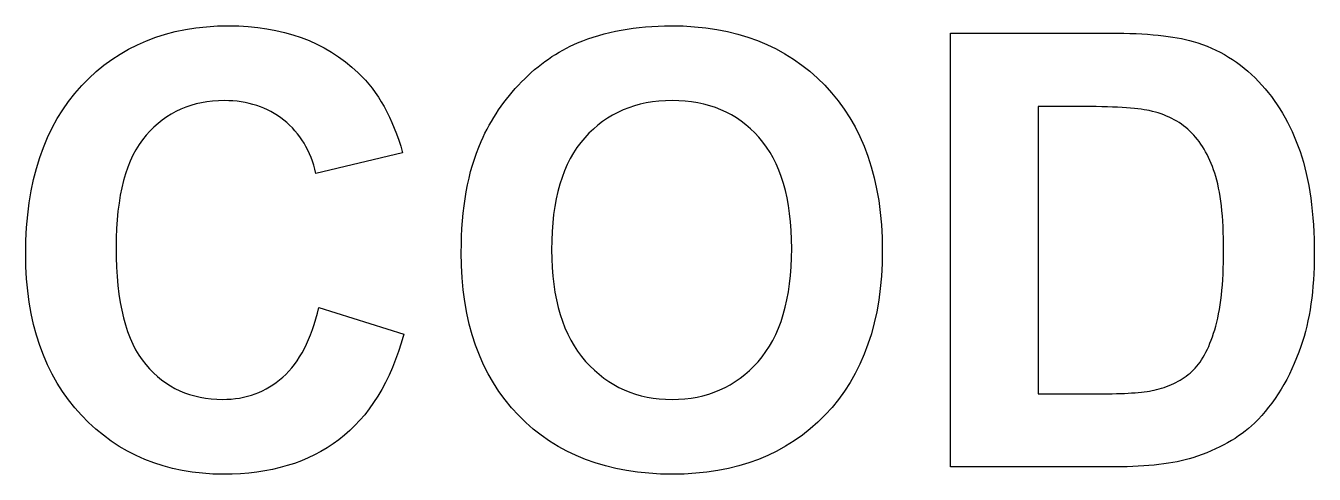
# Model space of a CAD drawing. Header units: millimetres. Extents: x -19.7 to 19.7, y -4.8 to 5.6.
# Drawn here: x -19.75 to -10.82, y 2.45 to 5.55 of the extents above; entities that cross this region are included whole.
import ezdxf

# ---------------------------------------------------------------- set-up
doc = ezdxf.new("R2010")
doc.units = ezdxf.units.MM
doc.layers.add('LASER_MARK', color=1, linetype='CONTINUOUS')

msp = doc.modelspace()

# ---------------------------------------------------------------- linework, layer by layer
at = {"layer": 'LASER_MARK'}
for points in [[(-17.71875, 3.602148), (-17.130176, 3.415527), (-17.147796, 3.354993), (-17.166817, 3.296438), (-17.187241, 3.239861), (-17.209067, 3.185263), (-17.232294, 3.132644), (-17.256924, 3.082003), (-17.282955, 3.033341), (-17.310388, 2.986658), (-17.339223, 2.941953), (-17.36946, 2.899227), (-17.401099, 2.85848), (-17.43414, 2.819711), (-17.468583, 2.782921), (-17.504427, 2.74811), (-17.541674, 2.715278), (-17.580322, 2.684424), (-17.620333, 2.655493), (-17.661665, 2.628428), (-17.704318, 2.60323), (-17.748294, 2.579898), (-17.793591, 2.558433), (-17.840211, 2.538834), (-17.888152, 2.521102), (-17.937415, 2.505237), (-17.987999, 2.491238), (-18.039906, 2.479105), (-18.093134, 2.468839), (-18.147684, 2.46044), (-18.203555, 2.453907), (-18.260749, 2.449241), (-18.319264, 2.446441), (-18.379102, 2.445508), (-18.453122, 2.447106), (-18.525476, 2.4519), (-18.596164, 2.459891), (-18.665186, 2.471078), (-18.732541, 2.485462), (-18.79823, 2.503042), (-18.862253, 2.523818), (-18.924609, 2.547791), (-18.9853, 2.574959), (-19.044324, 2.605325), (-19.101682, 2.638886), (-19.157373, 2.675644), (-19.211398, 2.715598), (-19.263757, 2.758749), (-19.31445, 2.805095), (-19.363477, 2.854639), (-19.410164, 2.906954), (-19.453839, 2.961616), (-19.494502, 3.018625), (-19.532153, 3.077982), (-19.566792, 3.139685), (-19.598419, 3.203736), (-19.627034, 3.270134), (-19.652637, 3.338879), (-19.675227, 3.409972), (-19.694806, 3.483411), (-19.711372, 3.559198), (-19.724927, 3.637332), (-19.735469, 3.717813), (-19.742999, 3.800642), (-19.747517, 3.885817), (-19.749023, 3.97334), (-19.747509, 4.065853), (-19.742967, 4.155747), (-19.735397, 4.243022), (-19.724799, 4.327676), (-19.711172, 4.409712), (-19.694518, 4.489127), (-19.674835, 4.565924), (-19.652124, 4.6401), (-19.626385, 4.711657), (-19.597618, 4.780595), (-19.565823, 4.846913), (-19.531, 4.910611), (-19.493148, 4.97169), (-19.452269, 5.030149), (-19.408361, 5.085989), (-19.361426, 5.139209), (-19.312023, 5.189497), (-19.260713, 5.236541), (-19.207497, 5.28034), (-19.152374, 5.320895), (-19.095345, 5.358206), (-19.036409, 5.392272), (-18.975566, 5.423094), (-18.912817, 5.450671), (-18.848162, 5.475004), (-18.781599, 5.496093), (-18.713131, 5.513937), (-18.642755, 5.528537), (-18.570473, 5.539892), (-18.496284, 5.548003), (-18.420189, 5.55287), (-18.342188, 5.554492), (-18.274039, 5.553218), (-18.207509, 5.549397), (-18.142597, 5.543029), (-18.079303, 5.534113), (-18.017627, 5.522649), (-17.95757, 5.508638), (-17.899131, 5.49208), (-17.84231, 5.472974), (-17.787107, 5.45132), (-17.733522, 5.427119), (-17.681556, 5.400371), (-17.631207, 5.371075), (-17.582477, 5.339232), (-17.535365, 5.304842), (-17.489872, 5.267904), (-17.445996, 5.228418), (-17.420762, 5.203664), (-17.396329, 5.177597), (-17.372697, 5.150216), (-17.349866, 5.121521), (-17.327836, 5.091512), (-17.306607, 5.06019), (-17.286179, 5.027554), (-17.266553, 4.993604), (-17.247727, 4.95834), (-17.229703, 4.921762), (-17.212479, 4.883871), (-17.196057, 4.844666), (-17.180436, 4.804147), (-17.165616, 4.762314), (-17.151597, 4.719167), (-17.138379, 4.674707), (-17.739258, 4.531152), (-17.746375, 4.559991), (-17.754398, 4.588062), (-17.763326, 4.615363), (-17.77316, 4.641895), (-17.783898, 4.667657), (-17.795542, 4.692651), (-17.808091, 4.716876), (-17.821545, 4.740332), (-17.835905, 4.763019), (-17.85117, 4.784937), (-17.86734, 4.806085), (-17.884415, 4.826465), (-17.902395, 4.846075), (-17.921281, 4.864917), (-17.941072, 4.88299), (-17.961768, 4.900293), (-17.983201, 4.916683), (-18.005202, 4.932016), (-18.027773, 4.946291), (-18.050912, 4.959509), (-18.074621, 4.97167), (-18.098898, 4.982773), (-18.123743, 4.992818), (-18.149158, 5.001807), (-18.175141, 5.009737), (-18.201693, 5.016611), (-18.228814, 5.022427), (-18.256503, 5.027185), (-18.284762, 5.030886), (-18.313589, 5.03353), (-18.342985, 5.035116), (-18.372949, 5.035645), (-18.414241, 5.034707), (-18.454548, 5.031895), (-18.493869, 5.027209), (-18.532205, 5.020648), (-18.569556, 5.012213), (-18.605921, 5.001903), (-18.641301, 4.989718), (-18.675696, 4.975659), (-18.709105, 4.959726), (-18.741529, 4.941917), (-18.772968, 4.922235), (-18.803421, 4.900677), (-18.832889, 4.877246), (-18.861372, 4.851939), (-18.888869, 4.824759), (-18.915381, 4.795703), (-18.940587, 4.764549), (-18.964167, 4.731071), (-18.986121, 4.695271), (-19.006448, 4.657147), (-19.02515, 4.6167), (-19.042225, 4.57393), (-19.057674, 4.528837), (-19.071497, 4.481421), (-19.083693, 4.431681), (-19.094263, 4.379619), (-19.103208, 4.325233), (-19.110526, 4.268524), (-19.116217, 4.209492), (-19.120283, 4.148137), (-19.122722, 4.084459), (-19.123535, 4.018457), (-19.122734, 3.948474), (-19.120331, 3.881055), (-19.116325, 3.816199), (-19.110718, 3.753906), (-19.103508, 3.694177), (-19.094696, 3.637012), (-19.084282, 3.58241), (-19.072266, 3.530371), (-19.058647, 3.480896), (-19.043427, 3.433984), (-19.026604, 3.389636), (-19.008179, 3.347852), (-18.988152, 3.30863), (-18.966522, 3.271973), (-18.943291, 3.237878), (-18.918457, 3.206348), (-18.892342, 3.177044), (-18.865265, 3.149631), (-18.837227, 3.124108), (-18.808228, 3.100476), (-18.778267, 3.078735), (-18.747345, 3.058884), (-18.715462, 3.040923), (-18.682617, 3.024854), (-18.648811, 3.010674), (-18.614044, 2.998386), (-18.578316, 2.987988), (-18.541626, 2.97948), (-18.503975, 2.972863), (-18.465363, 2.968137), (-18.425789, 2.965301), (-18.385254, 2.964355), (-18.355269, 2.964956), (-18.325813, 2.966759), (-18.296886, 2.969763), (-18.268488, 2.973969), (-18.240618, 2.979376), (-18.213277, 2.985985), (-18.186464, 2.993795), (-18.160181, 3.002808), (-18.134426, 3.013021), (-18.1092, 3.024437), (-18.084502, 3.037054), (-18.060333, 3.050873), (-18.036693, 3.065893), (-18.013582, 3.082115), (-17.990999, 3.099539), (-17.968945, 3.118164), (-17.94754, 3.138079), (-17.926904, 3.159372), (-17.907037, 3.182043), (-17.887939, 3.206091), (-17.869611, 3.231518), (-17.852051, 3.258322), (-17.83526, 3.286504), (-17.819238, 3.316064), (-17.803986, 3.347002), (-17.789502, 3.379318), (-17.775787, 3.413012), (-17.762842, 3.448083), (-17.750665, 3.484533), (-17.739258, 3.52236), (-17.728619, 3.561565)], [(-16.732324, 3.981543), (-16.731787, 4.038388), (-16.730177, 4.09408), (-16.727494, 4.148618), (-16.723737, 4.202002), (-16.718906, 4.254233), (-16.713002, 4.30531), (-16.706025, 4.355234), (-16.697974, 4.404004), (-16.688849, 4.45162), (-16.678651, 4.498083), (-16.66738, 4.543393), (-16.655035, 4.587549), (-16.641617, 4.630551), (-16.627126, 4.6724), (-16.61156, 4.713095), (-16.594922, 4.752637), (-16.581812, 4.781163), (-16.568118, 4.809322), (-16.553838, 4.837111), (-16.538974, 4.864532), (-16.523525, 4.891585), (-16.507491, 4.918269), (-16.490873, 4.944585), (-16.473669, 4.970532), (-16.455881, 4.996111), (-16.437508, 5.021321), (-16.418551, 5.046163), (-16.399008, 5.070636), (-16.378881, 5.094741), (-16.358169, 5.118477), (-16.336872, 5.141845), (-16.31499, 5.164844), (-16.292684, 5.18729), (-16.270113, 5.209), (-16.247278, 5.229972), (-16.224179, 5.250208), (-16.200815, 5.269706), (-16.177187, 5.288467), (-16.153295, 5.306492), (-16.129138, 5.323779), (-16.104717, 5.34033), (-16.080032, 5.356143), (-16.055082, 5.37122), (-16.029868, 5.385559), (-16.004389, 5.399162), (-15.978646, 5.412027), (-15.952639, 5.424155), (-15.926367, 5.435547), (-15.890911, 5.44995), (-15.854782, 5.463425), (-15.81798, 5.47597), (-15.780505, 5.487585), (-15.742358, 5.498272), (-15.703537, 5.508029), (-15.664043, 5.516857), (-15.623877, 5.524756), (-15.583038, 5.531725), (-15.541525, 5.537766), (-15.49934, 5.542876), (-15.456482, 5.547058), (-15.412951, 5.550311), (-15.368747, 5.552634), (-15.32387, 5.554028), (-15.27832, 5.554492), (-15.196301, 5.552882), (-15.116357, 5.548051), (-15.038487, 5.540001), (-14.962692, 5.528729), (-14.888972, 5.514238), (-14.817327, 5.496526), (-14.747757, 5.475593), (-14.680261, 5.45144), (-14.614841, 5.424067), (-14.551495, 5.393474), (-14.490224, 5.35966), (-14.431027, 5.322626), (-14.373906, 5.282371), (-14.318859, 5.238896), (-14.265887, 5.192201), (-14.21499, 5.142285), (-14.166689, 5.089502), (-14.121503, 5.034203), (-14.079434, 4.976388), (-14.040482, 4.916058), (-14.004645, 4.853213), (-13.971925, 4.787852), (-13.94232, 4.719976), (-13.915833, 4.649585), (-13.892461, 4.576678), (-13.872205, 4.501256), (-13.855066, 4.423318), (-13.841043, 4.342865), (-13.830136, 4.259896), (-13.822346, 4.174413), (-13.817671, 4.086413), (-13.816113, 3.995898), (-13.817659, 3.906133), (-13.822298, 3.818842), (-13.830028, 3.734027), (-13.840851, 3.651688), (-13.854766, 3.571823), (-13.871773, 3.494434), (-13.891872, 3.419521), (-13.915063, 3.347083), (-13.941347, 3.27712), (-13.970723, 3.209632), (-14.003191, 3.14462), (-14.038751, 3.082083), (-14.077404, 3.022022), (-14.119148, 2.964436), (-14.163985, 2.909325), (-14.211914, 2.856689), (-14.262431, 2.806898), (-14.31503, 2.760319), (-14.369712, 2.716952), (-14.426477, 2.676797), (-14.485325, 2.639855), (-14.546255, 2.606126), (-14.609269, 2.575608), (-14.674365, 2.548303), (-14.741544, 2.524211), (-14.810806, 2.50333), (-14.882151, 2.485662), (-14.955579, 2.471207), (-15.031089, 2.459963), (-15.108682, 2.451933), (-15.188358, 2.447114), (-15.270117, 2.445508), (-15.352869, 2.447106), (-15.433475, 2.4519), (-15.511933, 2.459891), (-15.588245, 2.471078), (-15.662409, 2.485462), (-15.734427, 2.503042), (-15.804298, 2.523818), (-15.872021, 2.547791), (-15.937598, 2.574959), (-16.001028, 2.605325), (-16.062312, 2.638886), (-16.121448, 2.675644), (-16.178437, 2.715598), (-16.233279, 2.758749), (-16.285975, 2.805095), (-16.336523, 2.854639), (-16.384452, 2.906986), (-16.429289, 2.961744), (-16.471034, 3.018913), (-16.509686, 3.078494), (-16.545247, 3.140486), (-16.577715, 3.20489), (-16.60709, 3.271704), (-16.633374, 3.34093), (-16.656565, 3.412567), (-16.676665, 3.486616), (-16.693672, 3.563075), (-16.707587, 3.641946), (-16.718409, 3.723229), (-16.72614, 3.806922), (-16.730778, 3.893027)], [(-13.344434, 5.503223), (-12.234961, 5.503223), (-12.188746, 5.502998), (-12.143925, 5.502325), (-12.100499, 5.501204), (-12.058466, 5.499634), (-12.017826, 5.497615), (-11.978581, 5.495148), (-11.94073, 5.492232), (-11.904272, 5.488867), (-11.869209, 5.485054), (-11.835539, 5.480792), (-11.803263, 5.476082), (-11.772382, 5.470923), (-11.742894, 5.465315), (-11.714799, 5.459259), (-11.688099, 5.452754), (-11.662793, 5.445801), (-11.630021, 5.435587), (-11.597841, 5.424428), (-11.566254, 5.412323), (-11.53526, 5.399274), (-11.504859, 5.385279), (-11.47505, 5.370338), (-11.445835, 5.354453), (-11.417212, 5.337622), (-11.389182, 5.319846), (-11.361745, 5.301125), (-11.3349, 5.281458), (-11.308649, 5.260846), (-11.28299, 5.239289), (-11.257924, 5.216786), (-11.233451, 5.193338), (-11.20957, 5.168945), (-11.186339, 5.143731), (-11.163812, 5.11782), (-11.141991, 5.091212), (-11.120874, 5.063907), (-11.100462, 5.035905), (-11.080756, 5.007206), (-11.061754, 4.97781), (-11.043457, 4.947717), (-11.025865, 4.916928), (-11.008978, 4.885441), (-10.992796, 4.853257), (-10.977319, 4.820377), (-10.962547, 4.786799), (-10.94848, 4.752525), (-10.935118, 4.717553), (-10.922461, 4.681885), (-10.910541, 4.645343), (-10.89939, 4.607752), (-10.889008, 4.569112), (-10.879395, 4.529422), (-10.870551, 4.488683), (-10.862476, 4.446894), (-10.85517, 4.404056), (-10.848633, 4.360168), (-10.842865, 4.315232), (-10.837866, 4.269245), (-10.833636, 4.222209), (-10.830176, 4.174124), (-10.827484, 4.12499), (-10.825562, 4.074805), (-10.824408, 4.023572), (-10.824023, 3.971289), (-10.824384, 3.925291), (-10.825465, 3.880093), (-10.827268, 3.835697), (-10.829791, 3.792102), (-10.833036, 3.749308), (-10.837001, 3.707315), (-10.841687, 3.666123), (-10.847095, 3.625732), (-10.853223, 3.586143), (-10.860072, 3.547354), (-10.867643, 3.509367), (-10.875934, 3.47218), (-10.884946, 3.435795), (-10.894679, 3.400211), (-10.905133, 3.365427), (-10.916309, 3.331445), (-10.930784, 3.290918), (-10.946013, 3.251369), (-10.961995, 3.212796), (-10.978729, 3.175201), (-10.996217, 3.138584), (-11.014458, 3.102943), (-11.033451, 3.06828), (-11.053198, 3.034595), (-11.073698, 3.001886), (-11.094951, 2.970155), (-11.116957, 2.939402), (-11.139716, 2.909625), (-11.163227, 2.880826), (-11.187492, 2.853004), (-11.21251, 2.82616), (-11.238281, 2.800293), (-11.258453, 2.781331), (-11.279489, 2.762898), (-11.301391, 2.744994), (-11.324158, 2.727618), (-11.34779, 2.710772), (-11.372287, 2.694453), (-11.397649, 2.678664), (-11.423877, 2.663403), (-11.45097, 2.648671), (-11.478928, 2.634468), (-11.507751, 2.620794), (-11.537439, 2.607648), (-11.567992, 2.595031), (-11.599411, 2.582942), (-11.631695, 2.571383), (-11.664844, 2.560352), (-11.690495, 2.552653), (-11.717203, 2.545451), (-11.744968, 2.538746), (-11.773792, 2.532538), (-11.803672, 2.526826), (-11.83461, 2.521611), (-11.866605, 2.516893), (-11.899658, 2.512671), (-11.933768, 2.508946), (-11.968936, 2.505717), (-12.005161, 2.502986), (-12.042444, 2.500751), (-12.080784, 2.499012), (-12.120181, 2.497771), (-12.160636, 2.497026), (-12.202148, 2.496777), (-13.344434, 2.496777)], [(-16.106836, 4.002051), (-16.105915, 3.939186), (-16.103151, 3.878251), (-16.098545, 3.819247), (-16.092096, 3.762173), (-16.083805, 3.707031), (-16.073671, 3.653819), (-16.061695, 3.602537), (-16.047876, 3.553186), (-16.032215, 3.505766), (-16.014711, 3.460276), (-15.995365, 3.416717), (-15.974176, 3.375089), (-15.951145, 3.335391), (-15.926271, 3.297623), (-15.899555, 3.261787), (-15.870996, 3.227881), (-15.841019, 3.19597), (-15.810049, 3.166117), (-15.778086, 3.138323), (-15.745129, 3.112589), (-15.711179, 3.088912), (-15.676236, 3.067295), (-15.640299, 3.047737), (-15.603369, 3.030237), (-15.565446, 3.014796), (-15.526529, 3.001414), (-15.486619, 2.99009), (-15.445715, 2.980826), (-15.403819, 2.97362), (-15.360928, 2.968473), (-15.317045, 2.965385), (-15.272168, 2.964355), (-15.227303, 2.965377), (-15.183456, 2.968441), (-15.140626, 2.973548), (-15.098813, 2.980698), (-15.058018, 2.98989), (-15.01824, 3.001125), (-14.979479, 3.014403), (-14.941736, 3.029724), (-14.90501, 3.047088), (-14.869302, 3.066494), (-14.834611, 3.087943), (-14.800937, 3.111435), (-14.768281, 3.13697), (-14.736642, 3.164547), (-14.70602, 3.194167), (-14.676416, 3.22583), (-14.64823, 3.259536), (-14.621862, 3.295284), (-14.597313, 3.333076), (-14.574582, 3.37291), (-14.55367, 3.414786), (-14.534576, 3.458706), (-14.5173, 3.504668), (-14.501843, 3.552673), (-14.488205, 3.602721), (-14.476385, 3.654812), (-14.466383, 3.708945), (-14.4582, 3.765121), (-14.451835, 3.82334), (-14.447289, 3.883602), (-14.444562, 3.945907), (-14.443652, 4.010254), (-14.444538, 4.073828), (-14.447193, 4.135352), (-14.451619, 4.194824), (-14.457816, 4.252246), (-14.465782, 4.307617), (-14.47552, 4.360938), (-14.487027, 4.412207), (-14.500305, 4.461426), (-14.515354, 4.508594), (-14.532172, 4.553711), (-14.550762, 4.596777), (-14.571121, 4.637793), (-14.593251, 4.676758), (-14.617152, 4.713672), (-14.642822, 4.748535), (-14.670264, 4.781348), (-14.699171, 4.812141), (-14.72924, 4.840948), (-14.76047, 4.867769), (-14.792862, 4.892603), (-14.826415, 4.91545), (-14.861131, 4.93631), (-14.897007, 4.955183), (-14.934045, 4.97207), (-14.972245, 4.986971), (-15.011607, 4.999884), (-15.05213, 5.010811), (-15.093814, 5.019751), (-15.13666, 5.026704), (-15.180668, 5.031671), (-15.225837, 5.034651), (-15.272168, 5.035645), (-15.318511, 5.034639), (-15.363716, 5.031623), (-15.407784, 5.026596), (-15.450714, 5.019559), (-15.492507, 5.01051), (-15.533162, 4.999451), (-15.57268, 4.986382), (-15.61106, 4.971301), (-15.648302, 4.95421), (-15.684407, 4.935108), (-15.719374, 4.913996), (-15.753204, 4.890872), (-15.785897, 4.865738), (-15.817451, 4.838593), (-15.847869, 4.809438), (-15.877148, 4.778271), (-15.904962, 4.745078), (-15.930981, 4.709843), (-15.955206, 4.672564), (-15.977637, 4.633243), (-15.998273, 4.591879), (-16.017114, 4.548472), (-16.034161, 4.503022), (-16.049414, 4.45553), (-16.062872, 4.405995), (-16.074536, 4.354417), (-16.084406, 4.300796), (-16.09248, 4.245132), (-16.098761, 4.187426), (-16.103247, 4.127677), (-16.105939, 4.065885)], [(-12.737402, 4.994629), (-12.737402, 3.00332), (-12.28418, 3.00332), (-12.252945, 3.003432), (-12.222816, 3.003769), (-12.193793, 3.00433), (-12.165875, 3.005115), (-12.139063, 3.006124), (-12.113356, 3.007358), (-12.088755, 3.008816), (-12.065259, 3.010498), (-12.042868, 3.012405), (-12.021584, 3.014536), (-12.001404, 3.016891), (-11.98233, 3.01947), (-11.964362, 3.022274), (-11.947499, 3.025302), (-11.931742, 3.028555), (-11.91709, 3.032031), (-11.898829, 3.036846), (-11.880961, 3.042061), (-11.863485, 3.047676), (-11.846402, 3.053693), (-11.829711, 3.060109), (-11.813413, 3.066927), (-11.797508, 3.074144), (-11.781995, 3.081763), (-11.766874, 3.089782), (-11.752146, 3.098201), (-11.737811, 3.107021), (-11.723868, 3.116241), (-11.710317, 3.125863), (-11.69716, 3.135884), (-11.684394, 3.146306), (-11.672021, 3.157129), (-11.659985, 3.168596), (-11.648229, 3.180953), (-11.636754, 3.194199), (-11.625558, 3.208334), (-11.614644, 3.223359), (-11.604009, 3.239272), (-11.593655, 3.256075), (-11.583582, 3.273767), (-11.573788, 3.292348), (-11.564275, 3.311819), (-11.555043, 3.332178), (-11.546091, 3.353427), (-11.537419, 3.375565), (-11.529028, 3.398592), (-11.520917, 3.422509), (-11.513086, 3.447314), (-11.505636, 3.473137), (-11.498666, 3.500106), (-11.492178, 3.52822), (-11.486169, 3.55748), (-11.480642, 3.587885), (-11.475595, 3.619436), (-11.471029, 3.652132), (-11.466943, 3.685974), (-11.463338, 3.720962), (-11.460214, 3.757095), (-11.457571, 3.794373), (-11.455408, 3.832797), (-11.453725, 3.872367), (-11.452524, 3.913082), (-11.451803, 3.954943), (-11.451563, 3.997949), (-11.451803, 4.040895), (-11.452524, 4.082576), (-11.453725, 4.122991), (-11.455408, 4.16214), (-11.457571, 4.200023), (-11.460214, 4.236641), (-11.463338, 4.271993), (-11.466943, 4.306079), (-11.471029, 4.3389), (-11.475595, 4.370454), (-11.480642, 4.400743), (-11.486169, 4.429767), (-11.492178, 4.457524), (-11.498666, 4.484016), (-11.505636, 4.509243), (-11.513086, 4.533203), (-11.520969, 4.55621), (-11.529236, 4.578577), (-11.537888, 4.600302), (-11.546924, 4.621387), (-11.556345, 4.64183), (-11.56615, 4.661633), (-11.57634, 4.680795), (-11.586914, 4.699316), (-11.597873, 4.717197), (-11.609216, 4.734436), (-11.620944, 4.751035), (-11.633057, 4.766992), (-11.645554, 4.782309), (-11.658435, 4.796985), (-11.671701, 4.81102), (-11.685352, 4.824414), (-11.699427, 4.837223), (-11.713966, 4.849504), (-11.728971, 4.861256), (-11.74444, 4.872479), (-11.760373, 4.883174), (-11.776772, 4.89334), (-11.793634, 4.902977), (-11.810962, 4.912085), (-11.828754, 4.920665), (-11.847011, 4.928716), (-11.865732, 4.936238), (-11.884918, 4.943231), (-11.904569, 4.949696), (-11.924684, 4.955632), (-11.945264, 4.961039), (-11.966309, 4.965918), (-11.983155, 4.969395), (-12.001909, 4.972647), (-12.022569, 4.975675), (-12.045135, 4.978479), (-12.069609, 4.981059), (-12.095988, 4.983414), (-12.124275, 4.985545), (-12.154468, 4.987451), (-12.186567, 4.989133), (-12.220573, 4.990591), (-12.256486, 4.991825), (-12.294305, 4.992834), (-12.334031, 4.99362), (-12.375664, 4.99418), (-12.419203, 4.994517), (-12.464648, 4.994629)]]:
    msp.add_lwpolyline(points, close=True, dxfattribs=at)

doc.saveas('drawing.dxf')
